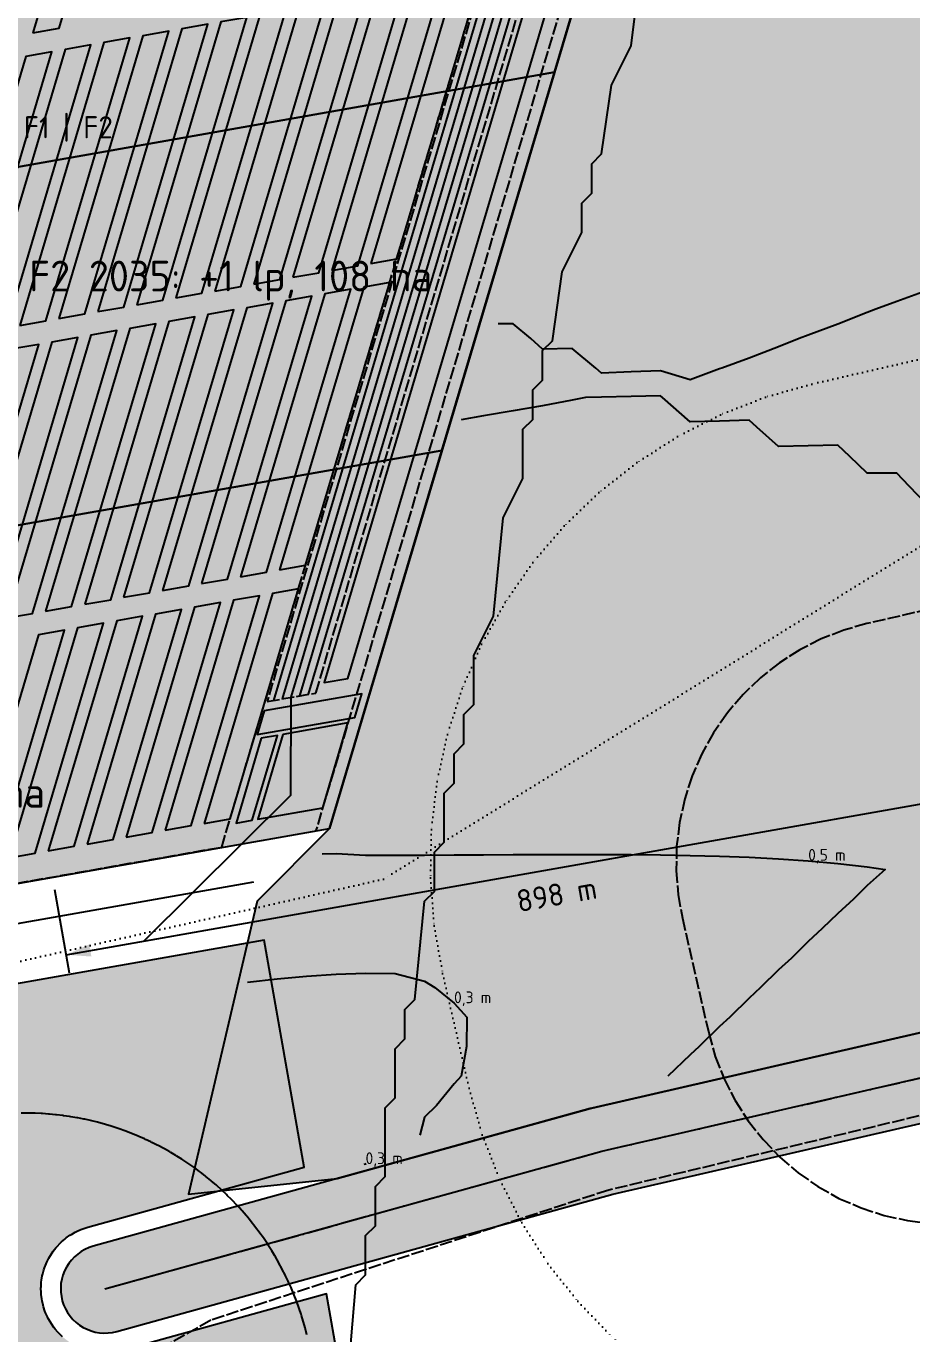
# Model space of a CAD drawing. Header units: metres. Extents: x 284000 to 318000, y 7632000 to 7666000.
# Drawn here: x 296205 to 297105, y 7647695 to 7649025 of the extents above; entities that cross this region are included whole.
import ezdxf
from ezdxf.enums import TextEntityAlignment as Align

# ---------------------------------------------------------------- set-up
doc = ezdxf.new("R2010")
doc.units = ezdxf.units.M
doc.header["$LTSCALE"] = 10
for name, pattern in [('DASHDOT', [3.556, 2.54, -0.508, 0, -0.508]), ('DASHED', [1.524, 1.27, -0.254]), ('DOT', [0.508, 0, -0.508])]:
    doc.linetypes.add(name, pattern=pattern)
for name, color, linetype in [('HV-CONTAINER', 30, 'Continuous'), ('HV-D-GEBOUW', 8, 'Continuous'), ('HV-D-KRAAN', 7, 'Continuous'), ('HV-D-LEEG', 250, 'Continuous'), ('HV-D-PARKEER', 112, 'Continuous'), ('HV-D-STACK', 32, 'Continuous'), ('HV-D-VERKEER', 9, 'Continuous'), ('HV-FASEGRENS', 6, 'Continuous'), ('HV-GEUL-AS', 1, 'Continuous'), ('HV-GOLF-HS-45_0', 7, 'Continuous'), ('HV-GOLFBREKER', 8, 'Continuous'), ('HV-KUSTLIJN', 4, 'Continuous'), ('HV-LEIDING', 1, 'Continuous'), ('HV-LNG', 1, 'Continuous'), ('HV-ONDERGROND', 8, 'Continuous'), ('HV-SPOOR', 8, 'Continuous'), ('HV-TEKST-02', 7, 'Continuous'), ('HV-TOETS-WAND-VH-TALUD', 30, 'Continuous'), ('HV-VEILIGHEID', 1, 'Continuous'), ('HV-VOORHAVEN', 151, 'Continuous'), ('HV-WEG', 7, 'Continuous')]:
    doc.layers.add(name, color=color, linetype=linetype)
doc.styles.add('NLCS-ISO', font='NLCS-ISO.ttf')
doc.styles.get("Standard").update_dxf_attribs({"font": 'NLCS-ISO.ttf'})
picture_1 = doc.add_image_def('image1.jpg', size_in_pixel=(3400, 3400))

msp = doc.modelspace()

# ---------------------------------------------------------------- hatches: boundary and pattern name
at = {"layer": 'HV-CONTAINER', "true_color": 0xf77f00, "transparency": 33554534}
h = msp.add_hatch(color=30, dxfattribs=at)
h.dxf.hatch_style = 1
h.paths.add_polyline_path([(295982.5, 7649572.6), (295753.8, 7648803.7), (296742, 7648978), (296970.7, 7649746.9)])
h = msp.add_hatch(color=30, dxfattribs=at)
h.dxf.hatch_style = 1
h.paths.add_polyline_path([(296742, 7648978), (295753.8, 7648803.7), (295639.4, 7648419.3), (296627.7, 7648593.5)])
h = msp.add_hatch(color=30, dxfattribs=at)
h.dxf.hatch_style = 1
h.paths.add_polyline_path([(296627.7, 7648593.5), (295639.4, 7648419.3), (295525.1, 7648034.8), (296513.3, 7648209.1)])
at = {"layer": 'HV-D-GEBOUW', "true_color": 0x495057, "transparency": 33554534}
h = msp.add_hatch(color=8, dxfattribs=at)
h.dxf.hatch_style = 1
h.paths.add_polyline_path([(296466, 7648304.6), (296440.4, 7648218.4), (296506.5, 7648230), (296532.1, 7648316.3)])
h = msp.add_hatch(color=8, dxfattribs=at)
h.dxf.hatch_style = 1
h.paths.add_polyline_path([(296444, 7648300.7), (296418.4, 7648214.5), (296434.9, 7648217.4), (296460.5, 7648303.6)])
at = {"layer": 'HV-D-KRAAN', "true_color": 0xffffff, "transparency": 33554534}
h = msp.add_hatch(color=7, dxfattribs=at)
h.dxf.hatch_style = 1
h.paths.add_polyline_path([(296820.6, 7649584.1), (296449.9, 7648338.1), (296499.5, 7648346.8), (296870.1, 7649592.9)])
at = {"layer": 'HV-D-LEEG', "true_color": 0xadb5bd, "transparency": 33554534}
h = msp.add_hatch(color=250, dxfattribs=at)
h.dxf.hatch_style = 1
h.paths.add_polyline_path([(296346.3, 7648207.2), (296372.7, 7648211.9), (296442.3, 7648445.7), (296415.9, 7648441.1)])
h = msp.add_hatch(color=250, dxfattribs=at)
h.dxf.hatch_style = 1
h.paths.add_polyline_path([(296385.9, 7648214.2), (296412.4, 7648218.9), (296481.9, 7648452.7), (296455.5, 7648448.1)])
h = msp.add_hatch(color=250, dxfattribs=at)
h.dxf.hatch_style = 1
h.paths.add_polyline_path([(296306.7, 7648200.2), (296333.1, 7648204.9), (296402.7, 7648438.8), (296376.2, 7648434.1)])
at = {"layer": 'HV-D-PARKEER', "true_color": 0x2d6a4f, "transparency": 33554534}
h = msp.add_hatch(color=112, dxfattribs=at)
h.dxf.hatch_style = 1
h.paths.add_polyline_path([(296447.1, 7648328.5), (296439.9, 7648304.6), (296539, 7648322), (296546.2, 7648346)])
at = {"layer": 'HV-D-STACK', "true_color": 0x8d5a2b, "transparency": 33554534}
h = msp.add_hatch(color=32, dxfattribs=at)
h.dxf.hatch_style = 1
h.paths.add_polyline_path([(296211.9, 7649018.2), (296238.4, 7649022.8), (296323.9, 7649310.4), (296297.5, 7649305.7)])
h = msp.add_hatch(color=32, dxfattribs=at)
h.dxf.hatch_style = 1
h.paths.add_polyline_path([(296515.7, 7648776.6), (296542.1, 7648781.2), (296627.6, 7649068.8), (296601.2, 7649064.1)])
h = msp.add_hatch(color=32, dxfattribs=at)
h.dxf.hatch_style = 1
h.paths.add_polyline_path([(296555.3, 7648783.5), (296581.7, 7648788.2), (296667.3, 7649075.8), (296640.8, 7649071.1)])
h = msp.add_hatch(color=32, dxfattribs=at)
h.dxf.hatch_style = 1
h.paths.add_polyline_path([(296436.4, 7648762.6), (296462.8, 7648767.2), (296548.3, 7649054.8), (296521.9, 7649050.1)])
h = msp.add_hatch(color=32, dxfattribs=at)
h.dxf.hatch_style = 1
h.paths.add_polyline_path([(296476, 7648769.6), (296502.4, 7648774.2), (296588, 7649061.8), (296561.6, 7649057.1)])
h = msp.add_hatch(color=32, dxfattribs=at)
h.dxf.hatch_style = 1
h.paths.add_polyline_path([(296357.1, 7648748.6), (296383.5, 7648753.3), (296469.1, 7649040.8), (296442.6, 7649036.1)])
h = msp.add_hatch(color=32, dxfattribs=at)
h.dxf.hatch_style = 1
h.paths.add_polyline_path([(296396.7, 7648755.6), (296423.2, 7648760.2), (296508.7, 7649047.8), (296482.3, 7649043.1)])
h = msp.add_hatch(color=32, dxfattribs=at)
h.dxf.hatch_style = 1
h.paths.add_polyline_path([(296317.5, 7648741.6), (296343.9, 7648746.3), (296429.4, 7649033.8), (296403, 7649029.2)])
h = msp.add_hatch(color=32, dxfattribs=at)
h.dxf.hatch_style = 1
h.paths.add_polyline_path([(296238.2, 7648727.6), (296264.6, 7648732.3), (296350.2, 7649019.8), (296323.7, 7649015.2)])
h = msp.add_hatch(color=32, dxfattribs=at)
h.dxf.hatch_style = 1
h.paths.add_polyline_path([(296277.8, 7648734.6), (296304.3, 7648739.3), (296389.8, 7649026.8), (296363.4, 7649022.2)])
h = msp.add_hatch(color=32, dxfattribs=at)
h.dxf.hatch_style = 1
h.paths.add_polyline_path([(296158.9, 7648713.7), (296185.3, 7648718.3), (296270.9, 7649005.9), (296244.5, 7649001.2)])
h = msp.add_hatch(color=32, dxfattribs=at)
h.dxf.hatch_style = 1
h.paths.add_polyline_path([(296198.6, 7648720.6), (296225, 7648725.3), (296310.5, 7649012.9), (296284.1, 7649008.2)])
h = msp.add_hatch(color=32, dxfattribs=at)
h.dxf.hatch_style = 1
h.paths.add_polyline_path([(296119.3, 7648706.7), (296145.7, 7648711.3), (296231.2, 7648998.9), (296204.8, 7648994.2)])
h = msp.add_hatch(color=32, dxfattribs=at)
h.dxf.hatch_style = 1
h.paths.add_polyline_path([(296462.6, 7648472), (296489.1, 7648476.7), (296574.6, 7648764.2), (296548.2, 7648759.6)])
h = msp.add_hatch(color=32, dxfattribs=at)
h.dxf.hatch_style = 1
h.paths.add_polyline_path([(296383.4, 7648458.1), (296409.8, 7648462.7), (296495.3, 7648750.3), (296468.9, 7648745.6)])
h = msp.add_hatch(color=32, dxfattribs=at)
h.dxf.hatch_style = 1
h.paths.add_polyline_path([(296423, 7648465), (296449.4, 7648469.7), (296535, 7648757.3), (296508.5, 7648752.6)])
h = msp.add_hatch(color=32, dxfattribs=at)
h.dxf.hatch_style = 1
h.paths.add_polyline_path([(296304.1, 7648444.1), (296330.5, 7648448.7), (296416, 7648736.3), (296389.6, 7648731.6)])
h = msp.add_hatch(color=32, dxfattribs=at)
h.dxf.hatch_style = 1
h.paths.add_polyline_path([(296343.7, 7648451.1), (296370.2, 7648455.7), (296455.7, 7648743.3), (296429.3, 7648738.6)])
h = msp.add_hatch(color=32, dxfattribs=at)
h.dxf.hatch_style = 1
h.paths.add_polyline_path([(296224.8, 7648430.1), (296251.2, 7648434.8), (296336.8, 7648722.3), (296310.3, 7648717.6)])
h = msp.add_hatch(color=32, dxfattribs=at)
h.dxf.hatch_style = 1
h.paths.add_polyline_path([(296264.5, 7648437.1), (296290.9, 7648441.7), (296376.4, 7648729.3), (296350, 7648724.6)])
h = msp.add_hatch(color=32, dxfattribs=at)
h.dxf.hatch_style = 1
h.paths.add_polyline_path([(296145.5, 7648416.1), (296172, 7648420.8), (296257.5, 7648708.3), (296231.1, 7648703.7)])
h = msp.add_hatch(color=32, dxfattribs=at)
h.dxf.hatch_style = 1
h.paths.add_polyline_path([(296185.2, 7648423.1), (296211.6, 7648427.8), (296297.1, 7648715.3), (296270.7, 7648710.7)])
h = msp.add_hatch(color=32, dxfattribs=at)
h.dxf.hatch_style = 1
h.paths.add_polyline_path([(296105.9, 7648409.1), (296132.3, 7648413.8), (296217.9, 7648701.3), (296191.4, 7648696.7)])
h = msp.add_hatch(color=32, dxfattribs=at)
h.dxf.hatch_style = 1
h.paths.add_polyline_path([(296267, 7648193.2), (296293.5, 7648197.9), (296363, 7648431.8), (296336.6, 7648427.1)])
h = msp.add_hatch(color=32, dxfattribs=at)
h.dxf.hatch_style = 1
h.paths.add_polyline_path([(296187.8, 7648179.3), (296214.2, 7648183.9), (296283.7, 7648417.8), (296257.3, 7648413.1)])
h = msp.add_hatch(color=32, dxfattribs=at)
h.dxf.hatch_style = 1
h.paths.add_polyline_path([(296227.4, 7648186.2), (296253.8, 7648190.9), (296323.4, 7648424.8), (296297, 7648420.1)])
h = msp.add_hatch(color=32, dxfattribs=at)
h.dxf.hatch_style = 1
h.paths.add_polyline_path([(296148.1, 7648172.3), (296174.5, 7648176.9), (296244.1, 7648410.8), (296217.7, 7648406.1)])
at = {"layer": 'HV-D-VERKEER', "true_color": 0xe9ecef, "transparency": 33554534}
h = msp.add_hatch(color=9, dxfattribs=at)
h.dxf.hatch_style = 1
h.paths.add_polyline_path([(295624.3, 7648052.6), (296403.8, 7648190.1), (296861.1, 7649727.5), (296081.6, 7649590.1)])
h = msp.add_hatch(color=9, dxfattribs=at)
h.dxf.hatch_style = 1
h.paths.add_polyline_path([(296875.6, 7649593.9), (296507.8, 7648357.4), (296532.1, 7648361.7), (296899.8, 7649598.1)])
at = {"layer": 'HV-GOLFBREKER', "true_color": 0xadb5bd, "transparency": 33554534}
h = msp.add_hatch(color=8, dxfattribs=at)
h.dxf.hatch_style = 1
h.paths.add_polyline_path([(296801.3, 7647837.2), (298132.2, 7648143.2), (298136.1, 7648144.3), (298139.9, 7648145.7), (298461.9, 7648284), (298465.8, 7648285.9), (298469.4, 7648288.1), (298472.8, 7648290.6), (298739.7, 7648510.9), (298742.7, 7648513.6), (298745.4, 7648516.6), (298947.7, 7648756.1), (298948, 7648756.4), (299115.7, 7648958.9), (299232.5, 7649094.1), (299235.3, 7649097.6), (299237.6, 7649101.3), (299239.6, 7649105.3), (299241.2, 7649109.4), (299242.4, 7649113.7), (299243.1, 7649118), (299243.5, 7649122.4), (299243.4, 7649126.8), (299242.8, 7649131.2), (299241.9, 7649135.5), (299240.5, 7649139.7), (299238.7, 7649143.8), (299236.5, 7649147.6), (299234, 7649151.2), (299231.1, 7649154.6), (299227.9, 7649157.6), (299224.4, 7649160.3), (299220.7, 7649162.7), (299216.7, 7649164.7), (299212.6, 7649166.3), (299208.4, 7649167.4), (299204, 7649168.2), (299199.6, 7649168.5), (299195.2, 7649168.4), (299190.8, 7649167.9), (299186.5, 7649166.9), (299182.3, 7649165.5), (299178.3, 7649163.7), (299174.4, 7649161.6), (299170.8, 7649159), (299167.5, 7649156.2), (299164.4, 7649153), (299047.3, 7649017.4), (299046.7, 7649016.7), (298878.8, 7648814), (298679.3, 7648577.8), (298420.5, 7648364.2), (298108.1, 7648230), (296780.2, 7647924.7), (296778.3, 7647924.2), (296273.1, 7647784.2), (296268.9, 7647782.8), (296264.8, 7647781), (296261, 7647778.9), (296257.4, 7647776.3), (296254.1, 7647773.4), (296251, 7647770.2), (296248.3, 7647766.7), (296245.9, 7647763), (296244, 7647759.1), (296242.4, 7647754.9), (296241.2, 7647750.7), (296240.4, 7647746.3), (296240.1, 7647741.9), (296240.2, 7647737.5), (296240.8, 7647733.1), (296241.7, 7647728.8), (296243.1, 7647724.6), (296244.9, 7647720.6), (296247.1, 7647716.8), (296249.6, 7647713.1), (296252.5, 7647709.8), (296255.7, 7647706.8), (296259.2, 7647704), (296262.9, 7647701.7), (296266.9, 7647699.7), (296271, 7647698.1), (296275.3, 7647696.9), (296279.6, 7647696.2), (296284, 7647695.9), (296288.4, 7647696), (296292.8, 7647696.5), (296297.1, 7647697.5)])
at = {"layer": 'HV-LNG', "true_color": 0xef233c, "transparency": 33554534}
h = msp.add_hatch(color=1, dxfattribs=at)
h.dxf.hatch_style = 1
h.paths.add_polyline_path([(296446.8, 7648095.4), (295458.5, 7647921.2), (295559.6, 7647348), (296547.8, 7647522.2), (296510.2, 7647735.7), (296302.5, 7647678.1), (296301.5, 7647677.9), (296297.2, 7647676.9), (296295.3, 7647676.6), (296290.9, 7647676.1), (296288.9, 7647675.9), (296284.5, 7647675.8), (296282.5, 7647675.8), (296278.1, 7647676.2), (296276.2, 7647676.4), (296271.8, 7647677.2), (296269.9, 7647677.6), (296265.7, 7647678.8), (296263.8, 7647679.4), (296259.7, 7647681), (296257.9, 7647681.8), (296253.9, 7647683.8), (296252.2, 7647684.7), (296248.5, 7647687.1), (296246.9, 7647688.2), (296243.4, 7647690.9), (296241.9, 7647692.2), (296238.7, 7647695.3), (296237.3, 7647696.7), (296234.4, 7647700), (296233.2, 7647701.6), (296230.7, 7647705.2), (296229.6, 7647706.9), (296227.5, 7647710.7), (296226.6, 7647712.5), (296224.8, 7647716.5), (296224.1, 7647718.3), (296222.7, 7647722.5), (296222.2, 7647724.4), (296221.2, 7647728.7), (296220.8, 7647730.7), (296220.3, 7647735.1), (296220.2, 7647737), (296220, 7647741.4), (296220.1, 7647743.4), (296220.4, 7647747.8), (296220.7, 7647749.8), (296221.4, 7647754.1), (296221.8, 7647756), (296223, 7647760.3), (296223.6, 7647762.2), (296225.2, 7647766.3), (296226, 7647768.1), (296228, 7647772), (296229, 7647773.7), (296231.3, 7647777.5), (296232.5, 7647779.1), (296235.2, 7647782.6), (296236.5, 7647784.1), (296239.5, 7647787.3), (296240.9, 7647788.6), (296244.3, 7647791.5), (296245.8, 7647792.7), (296249.4, 7647795.3), (296251.1, 7647796.3), (296254.9, 7647798.5), (296256.7, 7647799.4), (296260.7, 7647801.2), (296262.6, 7647801.9), (296266.8, 7647803.3), (296267.7, 7647803.6), (296487.5, 7647864.5)])
at = {"layer": 'HV-VOORHAVEN', "true_color": 0x1d5c9e, "transparency": 33554534}
h = msp.add_hatch(color=151, dxfattribs=at)
h.dxf.hatch_style = 1
h.paths.add_polyline_path([(296513.3, 7648209.1), (296439.8, 7648135), (296370, 7647837.3), (296521.3, 7647853), (296778.3, 7647924.2), (296780.2, 7647924.7), (298108.1, 7648230), (298420.5, 7648364.2), (298679.3, 7648577.8), (298878.8, 7648814), (299046.7, 7649016.7), (299047.3, 7649017.4), (299164.4, 7649153), (299167.5, 7649156.2), (299170.8, 7649159), (299174.4, 7649161.6), (299178.3, 7649163.7), (299182.3, 7649165.5), (299186.5, 7649166.9), (299190.8, 7649167.9), (299195.2, 7649168.4), (299199.6, 7649168.5), (299204, 7649168.2), (299205.6, 7649167.9), (299260.7, 7649513.7), (299258.7, 7649514), (299254.4, 7649515.1), (299250.2, 7649516.6), (299246.3, 7649518.5), (299242.5, 7649520.8), (299239, 7649523.5), (299235.7, 7649526.5), (299232.8, 7649529.8), (299230.2, 7649533.4), (299228, 7649537.2), (299226.1, 7649541.2), (299224.7, 7649545.4), (299119.5, 7649903.4), (298957.6, 7650254.5), (298763, 7650524.3), (298486.7, 7650701), (298100.7, 7650852.5), (297717.1, 7650925.2), (297449, 7650946.4), (297419.1, 7650937.4), (297297, 7650670.5), (297266.7, 7650379.9), (297126.6, 7650192.1), (297027.8, 7650174.7), (297092.2, 7649809), (296970.7, 7649746.9)])

# ---------------------------------------------------------------- linework, layer by layer
at = {"layer": 'HV-CONTAINER'}
for points in [[(295982.5, 7649572.6), (295753.8, 7648803.7), (296742, 7648978), (296970.7, 7649746.9), (295982.5, 7649572.6)], [(296742, 7648978), (295753.8, 7648803.7), (295639.4, 7648419.3), (296627.7, 7648593.5), (296742, 7648978)], [(296627.7, 7648593.5), (295639.4, 7648419.3), (295525.1, 7648034.8), (296513.3, 7648209.1), (296627.7, 7648593.5)]]:
    msp.add_lwpolyline(points, close=True, dxfattribs=at)
at = {"layer": 'HV-D-GEBOUW'}
for points in [[(296466, 7648304.6), (296440.4, 7648218.4), (296506.5, 7648230), (296532.1, 7648316.3), (296466, 7648304.6)], [(296444, 7648300.7), (296418.4, 7648214.5), (296434.9, 7648217.4), (296460.5, 7648303.6), (296444, 7648300.7)]]:
    msp.add_lwpolyline(points, close=True, dxfattribs=at)
at = {"layer": 'HV-D-KRAAN', "linetype": 'DASHED'}
msp.add_lwpolyline([(296820.6, 7649584.1), (296449.9, 7648338.1), (296499.5, 7648346.8), (296870.1, 7649592.9), (296820.6, 7649584.1)], close=True, dxfattribs=at)
at = {"layer": 'HV-D-LEEG'}
for points in [[(296346.3, 7648207.2), (296372.7, 7648211.9), (296442.3, 7648445.7), (296415.9, 7648441.1), (296346.3, 7648207.2)], [(296385.9, 7648214.2), (296412.4, 7648218.9), (296481.9, 7648452.7), (296455.5, 7648448.1), (296385.9, 7648214.2)], [(296306.7, 7648200.2), (296333.1, 7648204.9), (296402.7, 7648438.8), (296376.2, 7648434.1), (296306.7, 7648200.2)]]:
    msp.add_lwpolyline(points, close=True, dxfattribs=at)
at = {"layer": 'HV-D-PARKEER'}
msp.add_lwpolyline([(296447.1, 7648328.5), (296439.9, 7648304.6), (296539, 7648322), (296546.2, 7648346), (296447.1, 7648328.5)], close=True, dxfattribs=at)
at = {"layer": 'HV-D-STACK'}
for points in [[(296211.9, 7649018.2), (296238.4, 7649022.8), (296323.9, 7649310.4), (296297.5, 7649305.7), (296211.9, 7649018.2)], [(296515.7, 7648776.6), (296542.1, 7648781.2), (296627.6, 7649068.8), (296601.2, 7649064.1), (296515.7, 7648776.6)], [(296555.3, 7648783.5), (296581.7, 7648788.2), (296667.3, 7649075.8), (296640.8, 7649071.1), (296555.3, 7648783.5)], [(296436.4, 7648762.6), (296462.8, 7648767.2), (296548.3, 7649054.8), (296521.9, 7649050.1), (296436.4, 7648762.6)], [(296476, 7648769.6), (296502.4, 7648774.2), (296588, 7649061.8), (296561.6, 7649057.1), (296476, 7648769.6)], [(296357.1, 7648748.6), (296383.5, 7648753.3), (296469.1, 7649040.8), (296442.6, 7649036.1), (296357.1, 7648748.6)], [(296396.7, 7648755.6), (296423.2, 7648760.2), (296508.7, 7649047.8), (296482.3, 7649043.1), (296396.7, 7648755.6)], [(296317.5, 7648741.6), (296343.9, 7648746.3), (296429.4, 7649033.8), (296403, 7649029.2), (296317.5, 7648741.6)], [(296238.2, 7648727.6), (296264.6, 7648732.3), (296350.2, 7649019.8), (296323.7, 7649015.2), (296238.2, 7648727.6)], [(296277.8, 7648734.6), (296304.3, 7648739.3), (296389.8, 7649026.8), (296363.4, 7649022.2), (296277.8, 7648734.6)], [(296158.9, 7648713.7), (296185.3, 7648718.3), (296270.9, 7649005.9), (296244.5, 7649001.2), (296158.9, 7648713.7)], [(296198.6, 7648720.6), (296225, 7648725.3), (296310.5, 7649012.9), (296284.1, 7649008.2), (296198.6, 7648720.6)], [(296119.3, 7648706.7), (296145.7, 7648711.3), (296231.2, 7648998.9), (296204.8, 7648994.2), (296119.3, 7648706.7)], [(296462.6, 7648472), (296489.1, 7648476.7), (296574.6, 7648764.2), (296548.2, 7648759.6), (296462.6, 7648472)], [(296383.4, 7648458.1), (296409.8, 7648462.7), (296495.3, 7648750.3), (296468.9, 7648745.6), (296383.4, 7648458.1)], [(296423, 7648465), (296449.4, 7648469.7), (296535, 7648757.3), (296508.5, 7648752.6), (296423, 7648465)], [(296304.1, 7648444.1), (296330.5, 7648448.7), (296416, 7648736.3), (296389.6, 7648731.6), (296304.1, 7648444.1)], [(296343.7, 7648451.1), (296370.2, 7648455.7), (296455.7, 7648743.3), (296429.3, 7648738.6), (296343.7, 7648451.1)], [(296224.8, 7648430.1), (296251.2, 7648434.8), (296336.8, 7648722.3), (296310.3, 7648717.6), (296224.8, 7648430.1)], [(296264.5, 7648437.1), (296290.9, 7648441.7), (296376.4, 7648729.3), (296350, 7648724.6), (296264.5, 7648437.1)], [(296145.5, 7648416.1), (296172, 7648420.8), (296257.5, 7648708.3), (296231.1, 7648703.7), (296145.5, 7648416.1)], [(296185.2, 7648423.1), (296211.6, 7648427.8), (296297.1, 7648715.3), (296270.7, 7648710.7), (296185.2, 7648423.1)], [(296105.9, 7648409.1), (296132.3, 7648413.8), (296217.9, 7648701.3), (296191.4, 7648696.7), (296105.9, 7648409.1)], [(296267, 7648193.2), (296293.5, 7648197.9), (296363, 7648431.8), (296336.6, 7648427.1), (296267, 7648193.2)], [(296187.8, 7648179.3), (296214.2, 7648183.9), (296283.7, 7648417.8), (296257.3, 7648413.1), (296187.8, 7648179.3)], [(296227.4, 7648186.2), (296253.8, 7648190.9), (296323.4, 7648424.8), (296297, 7648420.1), (296227.4, 7648186.2)], [(296148.1, 7648172.3), (296174.5, 7648176.9), (296244.1, 7648410.8), (296217.7, 7648406.1), (296148.1, 7648172.3)]]:
    msp.add_lwpolyline(points, close=True, dxfattribs=at)
at = {"layer": 'HV-D-VERKEER', "linetype": 'DASHED'}
msp.add_lwpolyline([(295624.3, 7648052.6), (296403.8, 7648190.1), (296861.1, 7649727.5), (296081.6, 7649590.1), (295624.3, 7648052.6)], close=True, dxfattribs=at)
at = {"layer": 'HV-D-VERKEER'}
msp.add_lwpolyline([(296875.6, 7649593.9), (296507.8, 7648357.4), (296532.1, 7648361.7), (296899.8, 7649598.1), (296875.6, 7649593.9)], close=True, dxfattribs=at)
at = {"layer": 'HV-FASEGRENS'}
for points in [[(295753.8, 7648803.7), (296742, 7648978)], [(295639.4, 7648419.3), (296627.7, 7648593.5)]]:
    msp.add_lwpolyline(points, dxfattribs=at)
at = {"layer": 'HV-GEUL-AS', "linetype": 'DASHDOT'}
msp.add_lwpolyline([(296285.1, 7647740.8), (296790.3, 7647880.9), (298122.1, 7648187), (298444.2, 7648325.3), (298711, 7648545.6), (298913.4, 7648785.1), (299081.4, 7648988), (299198.5, 7649123.5)], dxfattribs=at)
at = {"layer": 'HV-GOLF-HS-45_0', "color": 3}
for points in [[(297120, 7648755.7), (297090, 7648744.8), (297068.9, 7648737.3), (297060, 7648733.7), (297030, 7648721.9), (297000, 7648710.6), (296991, 7648707.3), (296970, 7648698.7), (296940, 7648687.2), (296912.1, 7648677.3), (296910, 7648676.5), (296880, 7648665.4), (296850, 7648674.5), (296820, 7648673.3), (296790, 7648672.2), (296784.1, 7648677.3), (296760, 7648697.2), (296730, 7648696.5), (296717.9, 7648707.3), (296700, 7648722.3), (296684.8, 7648722.2)], [(296430, 7648052.9), (296460, 7648056.1), (296490, 7648058.8), (296520, 7648060.9), (296550, 7648062), (296580, 7648061.7), (296610, 7648053.9), (296620.6, 7648047.3), (296640, 7648031.3), (296653, 7648017.3), (296652.7, 7647987.3), (296647.2, 7647957.3), (296640, 7647949.2), (296622.1, 7647927.3), (296610, 7647915.6), (296605.1, 7647897.3)], [(296550.5, 7647867.9), (296550, 7647867.7), (296548.3, 7647867.3)]]:
    msp.add_lwpolyline(points, dxfattribs=at)
at = {"layer": 'HV-GOLF-HS-45_0', "color": 4}
for points in [[(297120, 7648539.3), (297102.6, 7648557.3), (297090, 7648570.4), (297060, 7648570.2), (297042.2, 7648587.3), (297030, 7648598.8), (297000, 7648598.1), (296970, 7648597.4), (296947.9, 7648617.3), (296940, 7648624.2), (296910, 7648623.4), (296880, 7648622.6), (296851.9, 7648647.3), (296850, 7648648.9), (296820, 7648648.2), (296790, 7648647.6), (296773.6, 7648647.3), (296760, 7648644.6), (296730, 7648638.9), (296700, 7648633.6), (296670, 7648628.5), (296647.3, 7648624.6)], [(296506, 7648183.4), (296520, 7648183.6), (296550, 7648181.9), (296580, 7648181.9), (296610, 7648182), (296640, 7648182.2), (296670, 7648182.3), (296700, 7648182.5), (296730, 7648182.6), (296760, 7648182.7), (296790, 7648182.7), (296820, 7648182.5), (296850, 7648182.2), (296880, 7648181.7), (296910, 7648180.9), (296940, 7648179.8), (296970, 7648178.3), (297000, 7648176.2), (297030, 7648173.5), (297060, 7648170), (297078.3, 7648167.3), (297060, 7648150.9), (297046.1, 7648137.3), (297030, 7648122.6), (297014.4, 7648107.3), (297000, 7648094), (296983, 7648077.3), (296970, 7648065.2), (296951.7, 7648047.3), (296940, 7648036.4), (296920.5, 7648017.3), (296910, 7648007.6), (296889.1, 7647987.3), (296880, 7647978.9), (296857.3, 7647957.3)]]:
    msp.add_lwpolyline(points, dxfattribs=at)
at = {"layer": 'HV-GOLFBREKER'}
msp.add_lwpolyline([(298108.1, 7648230), (296780.2, 7647924.7), (296778.3, 7647924.2), (296273.1, 7647784.2), (296268.9, 7647782.8), (296264.8, 7647781), (296261, 7647778.9), (296257.4, 7647776.3), (296254.1, 7647773.4), (296251, 7647770.2), (296248.3, 7647766.7), (296245.9, 7647763), (296244, 7647759.1), (296242.4, 7647754.9), (296241.2, 7647750.7), (296240.4, 7647746.3), (296240.1, 7647741.9), (296240.2, 7647737.5), (296240.8, 7647733.1), (296241.7, 7647728.8), (296243.1, 7647724.6), (296244.9, 7647720.6), (296247.1, 7647716.8), (296249.6, 7647713.1), (296252.5, 7647709.8), (296255.7, 7647706.8), (296259.2, 7647704), (296262.9, 7647701.7), (296266.9, 7647699.7), (296271, 7647698.1), (296275.3, 7647696.9), (296279.6, 7647696.2), (296284, 7647695.9), (296288.4, 7647696), (296292.8, 7647696.5), (296297.1, 7647697.5), (296801.3, 7647837.2), (296801.3, 7647837.2), (298132.2, 7648143.2)], dxfattribs=at)
at = {"layer": 'HV-KUSTLIJN'}
msp.add_lwpolyline([(296530, 7647625), (296540, 7647745), (296550, 7647755), (296550, 7647795), (296560, 7647805), (296560, 7647845), (296570, 7647855), (296570, 7647925), (296580, 7647935), (296580, 7647985), (296590, 7647995), (296590, 7648025), (296600, 7648035), (296610, 7648135), (296620, 7648145), (296620, 7648185), (296630, 7648195), (296630, 7648245), (296640, 7648255), (296640, 7648285), (296650, 7648295), (296650, 7648325), (296660, 7648335), (296660, 7648385), (296680, 7648425), (296690, 7648525), (296710, 7648565), (296710, 7648615), (296720, 7648625), (296720, 7648655), (296730, 7648665), (296730, 7648695), (296740, 7648705), (296750, 7648775), (296770, 7648815), (296770, 7648845), (296780, 7648855), (296780, 7648885), (296790, 7648895), (296800, 7648965), (296820, 7649005), (296830, 7649085)], dxfattribs=at)
at = {"layer": 'HV-LEIDING', "linetype": 'DOT'}
msp.add_lwpolyline([(297624.6, 7648812.6), (296568.3, 7648157.6), (295343.4, 7647880.5)], dxfattribs=at)
at = {"layer": 'HV-LEIDING', "linetype": 'DASHED'}
msp.add_lwpolyline([(297351.5, 7648040.8), (297364.4, 7647976.9), (296797.2, 7647841.3), (296392.6, 7647708.9), (296263, 7647635.1)], dxfattribs=at)
at = {"layer": 'HV-LNG'}
for points in [[(296241.9, 7647692.2), (296238.7, 7647695.3), (296237.3, 7647696.7), (296234.4, 7647700), (296233.2, 7647701.6), (296230.7, 7647705.2), (296229.6, 7647706.9), (296227.5, 7647710.7), (296226.6, 7647712.5), (296224.8, 7647716.5), (296224.1, 7647718.3), (296222.7, 7647722.5), (296222.2, 7647724.4), (296221.2, 7647728.7), (296220.8, 7647730.7), (296220.3, 7647735.1), (296220.2, 7647737), (296220, 7647741.4), (296220.1, 7647743.4), (296220.4, 7647747.8), (296220.7, 7647749.8), (296221.4, 7647754.1), (296221.8, 7647756), (296223, 7647760.3), (296223.6, 7647762.2), (296225.2, 7647766.3), (296226, 7647768.1), (296228, 7647772), (296229, 7647773.7), (296231.3, 7647777.5), (296232.5, 7647779.1), (296235.2, 7647782.6), (296236.5, 7647784.1), (296239.5, 7647787.3), (296240.9, 7647788.6), (296244.3, 7647791.5), (296245.8, 7647792.7), (296249.4, 7647795.3), (296251.1, 7647796.3), (296254.9, 7647798.5), (296256.7, 7647799.4), (296260.7, 7647801.2), (296262.6, 7647801.9), (296266.8, 7647803.3), (296267.7, 7647803.6), (296487.5, 7647864.5), (296446.8, 7648095.4), (296446.8, 7648095.4), (295458.5, 7647921.2)], [(296547.8, 7647522.2), (296510.2, 7647735.7), (296302.5, 7647678.1)]]:
    msp.add_lwpolyline(points, dxfattribs=at)
at = {"layer": 'HV-SPOOR'}
for points in [[(296836, 7649586.9), (296465.3, 7648340.8)], [(296844.8, 7649588.4), (296474.2, 7648342.4)], [(296853.6, 7649590), (296483, 7648343.9)], [(296862.4, 7649591.5), (296491.8, 7648345.5)], [(296827.2, 7649585.3), (296456.5, 7648339.3)], [(296474.2, 7648342.4), (296473.6, 7648242.4), (296324.7, 7648094.3)]]:
    msp.add_lwpolyline(points, dxfattribs=at)
at = {"layer": 'HV-TEKST-02'}
for p, q in [((296245.6, 7648080.6), (297233.8, 7648254.9)), ((296233.8, 7648147.1), (296248.8, 7648062.2))]:
    msp.add_line(p, q, dxfattribs=at)
msp.add_solid([(296245.6, 7648080.6), (296269.1, 7648091.1), (296271.3, 7648078.8)], dxfattribs=at)
at = {"layer": 'HV-TOETS-WAND-VH-TALUD'}
for p, q in [((296970.7, 7649746.9), (296513.3, 7648209.1)), ((296790.3, 7647880.9), (298122.1, 7648187)), ((296285.1, 7647740.8), (296790.3, 7647880.9))]:
    msp.add_line(p, q, dxfattribs=at)
at = {"layer": 'HV-VEILIGHEID', "linetype": 'DOT'}
for points in [[(297393.5, 7648750.7), (297003.7, 7648661), (296956.5, 7648647.7), (296910.8, 7648629.8), (296867.1, 7648607.5), (296825.8, 7648581.1), (296787.2, 7648550.7), (296751.9, 7648516.7), (296720, 7648479.4), (296692, 7648439.1), (296668, 7648396.3), (296648.3, 7648351.3), (296633.2, 7648304.7), (296622.7, 7648256.7), (296616.9, 7648208), (296616, 7648159), (296619.8, 7648110), (296628.4, 7648061.7), (296655.3, 7647944.8)], [(296655.3, 7647944.8), (296668.7, 7647897.6), (296686.5, 7647851.9), (296708.8, 7647808.2), (296735.3, 7647766.8), (296765.7, 7647728.3), (296799.7, 7647692.9), (296837, 7647661.1), (296877.3, 7647633), (296920.1, 7647609.1), (296965, 7647589.4), (297011.7, 7647574.2), (297059.6, 7647563.7), (297108.4, 7647558)]]:
    msp.add_lwpolyline(points, dxfattribs=at)
at = {"layer": 'HV-VEILIGHEID', "linetype": 'DASHED'}
for points in [[(297449.6, 7648507), (297059.7, 7648417.4), (297036.1, 7648410.7), (297013.3, 7648401.8), (296991.4, 7648390.7), (296970.7, 7648377.4), (296951.5, 7648362.2), (296933.8, 7648345.2), (296917.9, 7648326.6), (296903.8, 7648306.4), (296891.9, 7648285), (296882, 7648262.5), (296874.5, 7648239.2), (296869.2, 7648215.2), (296866.3, 7648190.9), (296865.8, 7648166.4), (296867.8, 7648141.9), (296872.1, 7648117.7), (296899, 7648000.8)], [(296899, 7648000.8), (296905.6, 7647977.2), (296914.6, 7647954.3), (296925.7, 7647932.5), (296939, 7647911.8), (296954.1, 7647892.6), (296971.2, 7647874.9), (296989.8, 7647858.9), (297009.9, 7647844.9), (297031.3, 7647832.9), (297053.8, 7647823.1), (297077.2, 7647815.5), (297101.1, 7647810.3), (297125.5, 7647807.4)], [(296490.4, 7647694.1), (296488.9, 7647700), (296488.6, 7647701.1), (296487, 7647707), (296486.6, 7647708.1), (296484.8, 7647713.9), (296484.5, 7647715), (296482.6, 7647720.8), (296482.2, 7647721.8), (296480.1, 7647727.6), (296479.7, 7647728.7), (296477.5, 7647734.4), (296477.1, 7647735.4), (296474.7, 7647741.1), (296474.3, 7647742.1), (296471.8, 7647747.7), (296471.3, 7647748.7), (296468.7, 7647754.2), (296468.2, 7647755.2), (296465.4, 7647760.7), (296464.9, 7647761.7), (296462, 7647767.1), (296461.5, 7647768), (296458.4, 7647773.4), (296457.9, 7647774.3), (296454.7, 7647779.6), (296454.1, 7647780.5), (296450.8, 7647785.7), (296450.2, 7647786.6), (296446.8, 7647791.7), (296446.2, 7647792.6), (296442.6, 7647797.6), (296442, 7647798.5), (296438.3, 7647803.4), (296437.6, 7647804.3), (296433.9, 7647809.1), (296433.2, 7647810), (296429.3, 7647814.7), (296428.5, 7647815.6), (296424.5, 7647820.2), (296423.8, 7647821), (296419.7, 7647825.6), (296418.9, 7647826.4), (296414.7, 7647830.8), (296413.9, 7647831.6), (296409.5, 7647835.9), (296408.7, 7647836.7), (296404.3, 7647840.9), (296403.5, 7647841.7), (296398.9, 7647845.8), (296398.1, 7647846.5), (296393.4, 7647850.5), (296392.6, 7647851.2), (296387.8, 7647855.1), (296387, 7647855.8), (296382.1, 7647859.5), (296381.2, 7647860.2), (296376.3, 7647863.8), (296375.4, 7647864.5), (296370.4, 7647868), (296369.5, 7647868.6), (296364.4, 7647872), (296363.4, 7647872.6), (296358.2, 7647875.9), (296357.3, 7647876.5), (296352, 7647879.6), (296351.1, 7647880.1), (296345.7, 7647883.2), (296344.8, 7647883.7), (296339.3, 7647886.6), (296338.3, 7647887.1), (296332.9, 7647889.8), (296331.9, 7647890.3), (296326.3, 7647892.9), (296325.3, 7647893.4), (296319.7, 7647895.8), (296318.7, 7647896.3), (296313, 7647898.6), (296312, 7647899), (296306.2, 7647901.2), (296305.2, 7647901.6), (296299.4, 7647903.6), (296298.4, 7647904), (296292.5, 7647905.9), (296291.5, 7647906.2), (296285.6, 7647908), (296284.6, 7647908.3), (296278.6, 7647909.9), (296277.6, 7647910.2), (296271.6, 7647911.7), (296270.5, 7647911.9), (296264.5, 7647913.3), (296263.5, 7647913.5), (296257.4, 7647914.7), (296256.4, 7647914.9), (296250.3, 7647915.9), (296249.2, 7647916.1), (296243.1, 7647916.9), (296242.1, 7647917.1), (296236, 7647917.8), (296234.9, 7647917.9), (296228.8, 7647918.5), (296227.7, 7647918.6), (296221.5, 7647919.1), (296220.4, 7647919.1), (296214.3, 7647919.4), (296213.2, 7647919.4), (296207.1, 7647919.6), (296206, 7647919.6), (296199.8, 7647919.6)]]:
    msp.add_lwpolyline(points, dxfattribs=at)
at = {"layer": 'HV-VOORHAVEN'}
msp.add_lwpolyline([(297126.6, 7650192.1), (297027.8, 7650174.7), (297092.2, 7649809), (296970.7, 7649746.9), (296513.3, 7648209.1), (296513.3, 7648209.1), (296439.8, 7648135), (296370, 7647837.3), (296521.3, 7647853), (296778.3, 7647924.2), (296780.2, 7647924.7), (298108.1, 7648230)], dxfattribs=at)
at = {"layer": 'HV-WEG'}
msp.add_lwpolyline([(293206.8, 7650173.5), (293649.4, 7647663.3), (296436.3, 7648154.7)], dxfattribs=at)
at = {"layer": 'HV-WEG', "linetype": 'DASHED'}
msp.add_lwpolyline([(296956.9, 7649744.4), (296499.6, 7648207)], dxfattribs=at)

# ---------------------------------------------------------------- texts
at = {"layer": 'HV-GOLF-HS-45_0', "color": 4}
msp.add_text('0,5 m', height=12, dxfattribs=at).set_placement((297000, 7648176.2))
at = {"layer": 'HV-GOLF-HS-45_0', "color": 3}
for p in [(296640, 7648031.3), (296550, 7647867.7)]:
    msp.add_text('0,3 m', height=12, dxfattribs=at).set_placement(p)
at = {"layer": 'HV-TEKST-02', "style": 'NLCS-ISO'}
for s, height, p in [('F1 | F2', 22.5, (296247.9, 7648922.1)), ('F2 2035: +1 lp, 108 ha', 31.25, (296412.9, 7648770.8)), ('F3 2045: +1 lp, 144 ha', 31.25, (296017.3, 7648245.7))]:
    msp.add_text(s, height=height, dxfattribs=at).set_placement(p, align=Align.MIDDLE_CENTER)
msp.add_text('898 m', height=22.5, rotation=10, dxfattribs=at).set_placement((296744.3, 7648141.9), align=Align.MIDDLE_CENTER)

# ---------------------------------------------------------------- pictures from other files: only their frames are drawn
at = {"layer": 'HV-ONDERGROND'}
image = msp.add_image(picture_1, insert=(284000, 7632000), size_in_units=(34000, 34000), dxfattribs=at)

doc.saveas('drawing.dxf')
